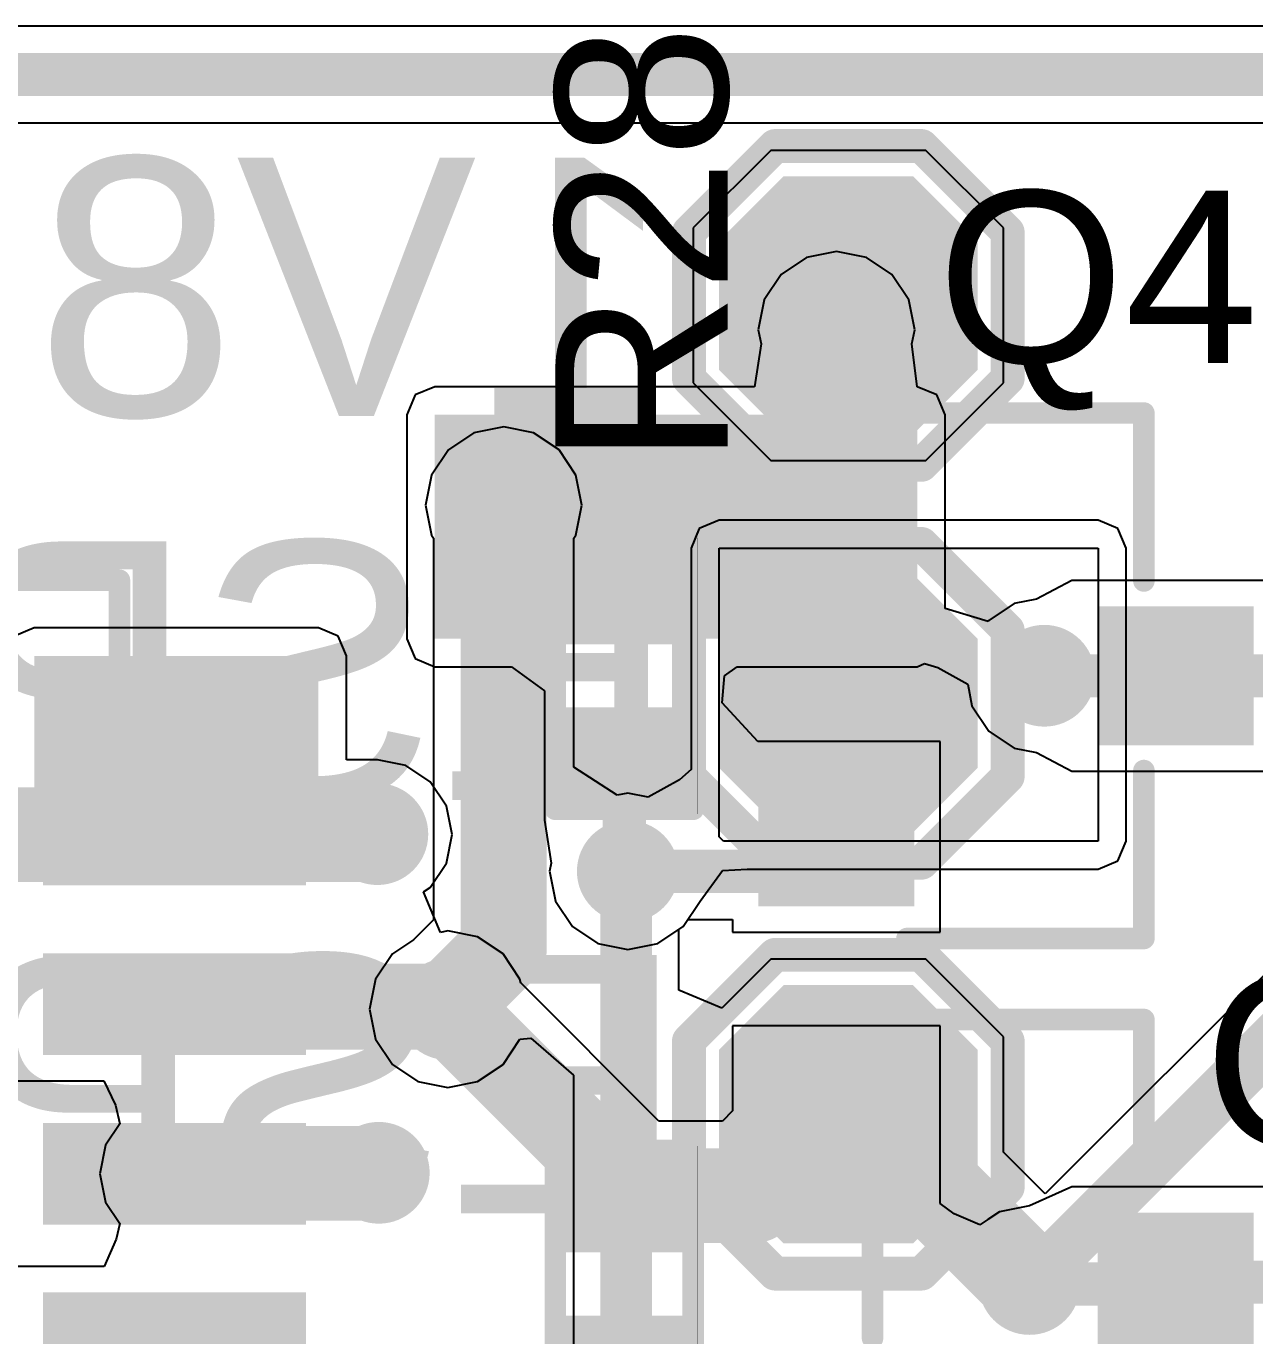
# Model space of a CAD drawing. Header units: millimetres. Extents: x -0.52 to 3.79, y -0.54 to 3.26.
# Drawn here: x 0.0821 to 0.3674, y 2.4982 to 2.8022 of the extents above; entities that cross this region are included whole.
import ezdxf

# ---------------------------------------------------------------- set-up
doc = ezdxf.new("R2010")
doc.units = ezdxf.units.MM
doc.header["$MEASUREMENT"] = 0
for name, color, linetype in [('BottomLayer', 5, 'Continuous'), ('BottomOverlay', 54, 'Continuous'), ('BottomPaste', 16, 'Continuous'), ('BottomSolder', 6, 'Continuous'), ('TopLayer', 1, 'Continuous'), ('TopOverlay', 2, 'Continuous'), ('TopPaste', 8, 'Continuous'), ('TopSolder', 216, 'Continuous'), ('ViaHoleLayer', 16, 'Continuous')]:
    doc.layers.add(name, color=color, linetype=linetype)
doc.styles.add('Arial', font='', dxfattribs={"height": 0.2})
doc.styles.get('Arial').set_extended_font_data('Arial')

# ---------------------------------------------------------------- blocks, each defined once
blk = doc.blocks.new('R___0402_80')
at = {"layer": 'TopLayer'}
for points in [[(-0.0275, -0.0125), (-0.0275, 0.0125), (-0.009499999999999998, 0.0125), (-0.009500000000000001, -0.0125)], [(0.009499999999999998, -0.0125), (0.009500000000000001, 0.0125), (0.0275, 0.0125), (0.0275, -0.0125)]]:
    blk.add_hatch(color=1, dxfattribs=at).paths.add_polyline_path(points)
at = {"layer": 'TopPaste'}
for points in [[(-0.0275, -0.0125), (-0.0275, 0.0125), (-0.009499999999999998, 0.0125), (-0.009500000000000001, -0.0125)], [(0.009499999999999998, -0.0125), (0.009500000000000001, 0.0125), (0.0275, 0.0125), (0.0275, -0.0125)]]:
    blk.add_hatch(color=8, dxfattribs=at).paths.add_polyline_path(points)
at = {"layer": 'TopSolder'}
for points in [[(-0.0296654, -0.0146654), (-0.0296654, 0.0146654), (-0.007334599999999998, 0.0146654), (-0.007334600000000002, -0.0146654)], [(0.007334599999999998, -0.0146654), (0.007334600000000002, 0.0146654), (0.0296654, 0.0146654), (0.0296654, -0.0146654)]]:
    blk.add_hatch(color=216, dxfattribs=at).paths.add_polyline_path(points)
at = {"layer": 'TopOverlay'}
for points, const_width in [([(-0.031, 0.016), (-0.031, -0.016)], 0.005), ([(-0.031, 0.016), (0.031, 0.016)], 0.005), ([(0.031, 0.016), (0.031, -0.016)], 0.005), ([(-0.031, -0.016), (0.031, -0.016)], 0.005), ([(-0.032, -0.017), (0.032, -0.017)], 0.000127)]:
    blk.add_lwpolyline(points, dxfattribs=dict(at, const_width=const_width))
for points, const_width in [([(-0.03225, 0.016, 1), (-0.02975, 0.016, 1)], 0.0025), ([(-0.03225, 0.016, 1), (-0.02975, 0.016, 1)], 0.0025), ([(0.02975, 0.016, 1), (0.03225, 0.016, 1)], 0.0025), ([(0.02975, 0.016, 1), (0.03225, 0.016, 1)], 0.0025), ([(-0.03225, -0.016, 1), (-0.02975, -0.016, 1)], 0.0025), ([(-0.03225, -0.016, 1), (-0.02975, -0.016, 1)], 0.0025), ([(0.02975, -0.016, 1), (0.03225, -0.016, 1)], 0.0025), ([(0.02975, -0.016, 1), (0.03225, -0.016, 1)], 0.0025), ([(-0.0320317, -0.017, 1), (-0.0319683, -0.017, 1)], 6.35e-05), ([(0.0319683, -0.017, 1), (0.0320317, -0.017, 1)], 6.35e-05)]:
    blk.add_lwpolyline(points, format="xyb", close=True, dxfattribs=dict(at, const_width=const_width))
blk = doc.blocks.new('R___0402_82')
at = {"layer": 'TopLayer'}
for points in [[(-0.0275, -0.0125), (-0.0275, 0.0125), (-0.009499999999999998, 0.0125), (-0.009500000000000001, -0.0125)], [(0.009499999999999998, -0.0125), (0.009500000000000001, 0.0125), (0.0275, 0.0125), (0.0275, -0.0125)]]:
    blk.add_hatch(color=1, dxfattribs=at).paths.add_polyline_path(points)
at = {"layer": 'TopPaste'}
for points in [[(-0.0275, -0.0125), (-0.0275, 0.0125), (-0.009499999999999998, 0.0125), (-0.009500000000000001, -0.0125)], [(0.009499999999999998, -0.0125), (0.009500000000000001, 0.0125), (0.0275, 0.0125), (0.0275, -0.0125)]]:
    blk.add_hatch(color=8, dxfattribs=at).paths.add_polyline_path(points)
at = {"layer": 'TopSolder'}
for points in [[(-0.0296654, -0.0146654), (-0.0296654, 0.0146654), (-0.007334599999999998, 0.0146654), (-0.007334600000000002, -0.0146654)], [(0.007334599999999998, -0.0146654), (0.007334600000000002, 0.0146654), (0.0296654, 0.0146654), (0.0296654, -0.0146654)]]:
    blk.add_hatch(color=216, dxfattribs=at).paths.add_polyline_path(points)
at = {"layer": 'TopOverlay'}
for points, const_width in [([(-0.031, 0.016), (-0.031, -0.016)], 0.005), ([(-0.031, 0.016), (0.031, 0.016)], 0.005), ([(0.031, 0.016), (0.031, -0.016)], 0.005), ([(-0.031, -0.016), (0.031, -0.016)], 0.005), ([(-0.032, -0.017), (0.032, -0.017)], 0.000127)]:
    blk.add_lwpolyline(points, dxfattribs=dict(at, const_width=const_width))
for points, const_width in [([(-0.03225, 0.016, 1), (-0.02975, 0.016, 1)], 0.0025), ([(-0.03225, 0.016, 1), (-0.02975, 0.016, 1)], 0.0025), ([(0.02975, 0.016, 1), (0.03225, 0.016, 1)], 0.0025), ([(0.02975, 0.016, 1), (0.03225, 0.016, 1)], 0.0025), ([(-0.03225, -0.016, 1), (-0.02975, -0.016, 1)], 0.0025), ([(-0.03225, -0.016, 1), (-0.02975, -0.016, 1)], 0.0025), ([(0.02975, -0.016, 1), (0.03225, -0.016, 1)], 0.0025), ([(0.02975, -0.016, 1), (0.03225, -0.016, 1)], 0.0025), ([(-0.0320317, -0.017, 1), (-0.0319683, -0.017, 1)], 6.35e-05), ([(0.0319683, -0.017, 1), (0.0320317, -0.017, 1)], 6.35e-05)]:
    blk.add_lwpolyline(points, format="xyb", close=True, dxfattribs=dict(at, const_width=const_width))
blk = doc.blocks.new('S___23_111')
at = {"layer": 'TopLayer'}
for points in [[(-0.01614175, 0.05748035), (0.01614175, 0.05748035), (0.01614175, 0.02125985), (-0.01614175, 0.02125985)], [(-0.05354335, -0.02125985), (-0.02125985, -0.02125985), (-0.02125985, -0.05748035), (-0.05354335, -0.05748035)], [(0.02125985, -0.02125985), (0.05354335, -0.02125985), (0.05354335, -0.05748035), (0.02125985, -0.05748035)]]:
    blk.add_hatch(color=1, dxfattribs=at).paths.add_polyline_path(points)
at = {"layer": 'TopPaste'}
for points in [[(-0.01614175, 0.05748035), (0.01614175, 0.05748035), (0.01614175, 0.02125985), (-0.01614175, 0.02125985)], [(-0.05354335, -0.02125985), (-0.02125985, -0.02125985), (-0.02125985, -0.05748035), (-0.05354335, -0.05748035)], [(0.02125985, -0.02125985), (0.05354335, -0.02125985), (0.05354335, -0.05748035), (0.02125985, -0.05748035)]]:
    blk.add_hatch(color=8, dxfattribs=at).paths.add_polyline_path(points)
at = {"layer": 'TopSolder'}
for points in [[(-0.01614175, 0.05748035), (0.01614175, 0.05748035), (0.01614175, 0.02125985), (-0.01614175, 0.02125985)], [(-0.05354335, -0.02125985), (-0.02125985, -0.02125985), (-0.02125985, -0.05748035), (-0.05354335, -0.05748035)], [(0.02125985, -0.02125985), (0.05354335, -0.02125985), (0.05354335, -0.05748035), (0.02125985, -0.05748035)]]:
    blk.add_hatch(color=216, dxfattribs=at).paths.add_polyline_path(points)
at = {"layer": 'TopOverlay', "const_width": 0.005}
for points in [[(-0.061, -0.023), (-0.061, 0.032)], [(-0.022, 0.032), (-0.061, 0.032)], [(0.061, 0.032), (0.022, 0.032)], [(0.061, -0.023), (0.061, 0.032)], [(0.013, -0.031), (-0.013, -0.031)], [(-0.061, -0.046), (-0.066, -0.041)], [(-0.066, -0.051), (-0.066, -0.041)], [(-0.066, -0.051), (-0.061, -0.046)]]:
    blk.add_lwpolyline(points, dxfattribs=at)
at = {"layer": 'TopOverlay', "const_width": 0.0025}
for points in [[(-0.06225, 0.032, 1), (-0.05975, 0.032, 1)], [(-0.06225, 0.032, 1), (-0.05975, 0.032, 1)], [(-0.02325, 0.032, 1), (-0.02075, 0.032, 1)], [(0.02075, 0.032, 1), (0.02325, 0.032, 1)], [(0.05975, 0.032, 1), (0.06225, 0.032, 1)], [(0.05975, 0.032, 1), (0.06225, 0.032, 1)], [(-0.06225, -0.023, 1), (-0.05975, -0.023, 1)], [(0.05975, -0.023, 1), (0.06225, -0.023, 1)], [(-0.01425, -0.031, 1), (-0.01175, -0.031, 1)], [(0.01175, -0.031, 1), (0.01425, -0.031, 1)], [(-0.06725, -0.041, 1), (-0.06475, -0.041, 1)], [(-0.06725, -0.041, 1), (-0.06475, -0.041, 1)], [(-0.06225, -0.046, 1), (-0.05975, -0.046, 1)], [(-0.06225, -0.046, 1), (-0.05975, -0.046, 1)], [(-0.06725, -0.051, 1), (-0.06475, -0.051, 1)], [(-0.06725, -0.051, 1), (-0.06475, -0.051, 1)]]:
    blk.add_lwpolyline(points, format="xyb", close=True, dxfattribs=at)
blk = doc.blocks.new('S___23_112')
at = {"layer": 'TopLayer'}
for points in [[(-0.01614175, 0.05748035), (0.01614175, 0.05748035), (0.01614175, 0.02125985), (-0.01614175, 0.02125985)], [(-0.05354335, -0.02125985), (-0.02125985, -0.02125985), (-0.02125985, -0.05748035), (-0.05354335, -0.05748035)], [(0.02125985, -0.02125985), (0.05354335, -0.02125985), (0.05354335, -0.05748035), (0.02125985, -0.05748035)]]:
    blk.add_hatch(color=1, dxfattribs=at).paths.add_polyline_path(points)
at = {"layer": 'TopPaste'}
for points in [[(-0.01614175, 0.05748035), (0.01614175, 0.05748035), (0.01614175, 0.02125985), (-0.01614175, 0.02125985)], [(-0.05354335, -0.02125985), (-0.02125985, -0.02125985), (-0.02125985, -0.05748035), (-0.05354335, -0.05748035)], [(0.02125985, -0.02125985), (0.05354335, -0.02125985), (0.05354335, -0.05748035), (0.02125985, -0.05748035)]]:
    blk.add_hatch(color=8, dxfattribs=at).paths.add_polyline_path(points)
at = {"layer": 'TopSolder'}
for points in [[(-0.01614175, 0.05748035), (0.01614175, 0.05748035), (0.01614175, 0.02125985), (-0.01614175, 0.02125985)], [(-0.05354335, -0.02125985), (-0.02125985, -0.02125985), (-0.02125985, -0.05748035), (-0.05354335, -0.05748035)], [(0.02125985, -0.02125985), (0.05354335, -0.02125985), (0.05354335, -0.05748035), (0.02125985, -0.05748035)]]:
    blk.add_hatch(color=216, dxfattribs=at).paths.add_polyline_path(points)
at = {"layer": 'TopOverlay', "const_width": 0.005}
for points in [[(-0.022, 0.032), (-0.061, 0.032)], [(-0.061, -0.023), (-0.061, 0.032)], [(0.061, 0.032), (0.022, 0.032)], [(0.061, -0.023), (0.061, 0.032)], [(0.013, -0.031), (-0.013, -0.031)], [(-0.066, -0.051), (-0.066, -0.041)], [(-0.061, -0.046), (-0.066, -0.041)], [(-0.066, -0.051), (-0.061, -0.046)]]:
    blk.add_lwpolyline(points, dxfattribs=at)
at = {"layer": 'TopOverlay', "const_width": 0.0025}
for points in [[(-0.06225, 0.032, 1), (-0.05975, 0.032, 1)], [(-0.06225, 0.032, 1), (-0.05975, 0.032, 1)], [(-0.02325, 0.032, 1), (-0.02075, 0.032, 1)], [(0.02075, 0.032, 1), (0.02325, 0.032, 1)], [(0.05975, 0.032, 1), (0.06225, 0.032, 1)], [(0.05975, 0.032, 1), (0.06225, 0.032, 1)], [(-0.06225, -0.023, 1), (-0.05975, -0.023, 1)], [(0.05975, -0.023, 1), (0.06225, -0.023, 1)], [(-0.01425, -0.031, 1), (-0.01175, -0.031, 1)], [(0.01175, -0.031, 1), (0.01425, -0.031, 1)], [(-0.06725, -0.041, 1), (-0.06475, -0.041, 1)], [(-0.06725, -0.041, 1), (-0.06475, -0.041, 1)], [(-0.06225, -0.046, 1), (-0.05975, -0.046, 1)], [(-0.06225, -0.046, 1), (-0.05975, -0.046, 1)], [(-0.06725, -0.051, 1), (-0.06475, -0.051, 1)], [(-0.06725, -0.051, 1), (-0.06475, -0.051, 1)]]:
    blk.add_lwpolyline(points, format="xyb", close=True, dxfattribs=at)
blk = doc.blocks.new('T__________B_116')
at = {"layer": 'BottomLayer'}
blk.add_hatch(color=5, dxfattribs=at).paths.add_polyline_path([(0.015, 0.03), (-0.015, 0.03), (-0.03, 0.015), (-0.03, -0.015), (-0.015, -0.03), (0.015, -0.03), (0.03, -0.015), (0.03, 0.015)])
at = {"layer": 'BottomPaste'}
blk.add_hatch(color=16, dxfattribs=at).paths.add_polyline_path([(0.015, 0.03), (-0.015, 0.03), (-0.03, 0.015), (-0.03, -0.015), (-0.015, -0.03), (0.015, -0.03), (0.03, -0.015), (0.03, 0.015)])
at = {"layer": 'BottomSolder'}
blk.add_hatch(color=6, dxfattribs=at).paths.add_polyline_path([(0.015, 0.03), (-0.015, 0.03), (-0.03, 0.015), (-0.03, -0.015), (-0.015, -0.03), (0.015, -0.03), (0.03, -0.015), (0.03, 0.015)])
at = {"layer": 'BottomOverlay', "const_width": 0.007874}
for points in [[(-0.017, 0.037), (-0.037, 0.017)], [(0.017, 0.037), (-0.017, 0.037)], [(0.017, 0.037), (-0.017, 0.037)], [(0.037, 0.017), (0.017, 0.037)], [(-0.037, 0.017), (-0.037, -0.017)], [(0.037, 0.017), (0.037, -0.017)], [(-0.017, -0.037), (-0.037, -0.017)], [(0.037, -0.017), (0.017, -0.037)], [(0.017, -0.037), (-0.017, -0.037)], [(0.017, -0.037), (-0.017, -0.037)]]:
    blk.add_lwpolyline(points, dxfattribs=at)
at = {"layer": 'BottomOverlay', "const_width": 0.003937}
for points in [[(-0.0189685, 0.037, 1), (-0.0150315, 0.037, 1)], [(-0.0189685, 0.037, 1), (-0.0150315, 0.037, 1)], [(-0.0189685, 0.037, 1), (-0.0150315, 0.037, 1)], [(0.0150315, 0.037, 1), (0.0189685, 0.037, 1)], [(0.0150315, 0.037, 1), (0.0189685, 0.037, 1)], [(0.0150315, 0.037, 1), (0.0189685, 0.037, 1)], [(-0.0389685, 0.017, 1), (-0.0350315, 0.017, 1)], [(-0.0389685, 0.017, 1), (-0.0350315, 0.017, 1)], [(0.0350315, 0.017, 1), (0.0389685, 0.017, 1)], [(0.0350315, 0.017, 1), (0.0389685, 0.017, 1)], [(-0.0389685, -0.017, 1), (-0.0350315, -0.017, 1)], [(-0.0389685, -0.017, 1), (-0.0350315, -0.017, 1)], [(0.0350315, -0.017, 1), (0.0389685, -0.017, 1)], [(0.0350315, -0.017, 1), (0.0389685, -0.017, 1)], [(-0.0189685, -0.037, 1), (-0.0150315, -0.037, 1)], [(-0.0189685, -0.037, 1), (-0.0150315, -0.037, 1)], [(-0.0189685, -0.037, 1), (-0.0150315, -0.037, 1)], [(0.0150315, -0.037, 1), (0.0189685, -0.037, 1)], [(0.0150315, -0.037, 1), (0.0189685, -0.037, 1)], [(0.0150315, -0.037, 1), (0.0189685, -0.037, 1)]]:
    blk.add_lwpolyline(points, format="xyb", close=True, dxfattribs=at)
blk = doc.blocks.new('T__________B_118')
at = {"layer": 'BottomLayer'}
blk.add_hatch(color=5, dxfattribs=at).paths.add_polyline_path([(0.015, 0.03), (-0.015, 0.03), (-0.03, 0.015), (-0.03, -0.015), (-0.015, -0.03), (0.015, -0.03), (0.03, -0.015), (0.03, 0.015)])
at = {"layer": 'BottomPaste'}
blk.add_hatch(color=16, dxfattribs=at).paths.add_polyline_path([(0.015, 0.03), (-0.015, 0.03), (-0.03, 0.015), (-0.03, -0.015), (-0.015, -0.03), (0.015, -0.03), (0.03, -0.015), (0.03, 0.015)])
at = {"layer": 'BottomSolder'}
blk.add_hatch(color=6, dxfattribs=at).paths.add_polyline_path([(0.015, 0.03), (-0.015, 0.03), (-0.03, 0.015), (-0.03, -0.015), (-0.015, -0.03), (0.015, -0.03), (0.03, -0.015), (0.03, 0.015)])
at = {"layer": 'BottomOverlay', "const_width": 0.007874}
for points in [[(-0.017, 0.037), (-0.037, 0.017)], [(0.017, 0.037), (-0.017, 0.037)], [(0.017, 0.037), (-0.017, 0.037)], [(0.037, 0.017), (0.017, 0.037)], [(-0.037, 0.017), (-0.037, -0.017)], [(0.037, 0.017), (0.037, -0.017)], [(-0.017, -0.037), (-0.037, -0.017)], [(0.037, -0.017), (0.017, -0.037)], [(0.017, -0.037), (-0.017, -0.037)], [(0.017, -0.037), (-0.017, -0.037)]]:
    blk.add_lwpolyline(points, dxfattribs=at)
at = {"layer": 'BottomOverlay', "const_width": 0.003937}
for points in [[(-0.0189685, 0.037, 1), (-0.0150315, 0.037, 1)], [(-0.0189685, 0.037, 1), (-0.0150315, 0.037, 1)], [(-0.0189685, 0.037, 1), (-0.0150315, 0.037, 1)], [(0.0150315, 0.037, 1), (0.0189685, 0.037, 1)], [(0.0150315, 0.037, 1), (0.0189685, 0.037, 1)], [(0.0150315, 0.037, 1), (0.0189685, 0.037, 1)], [(-0.0389685, 0.017, 1), (-0.0350315, 0.017, 1)], [(-0.0389685, 0.017, 1), (-0.0350315, 0.017, 1)], [(0.0350315, 0.017, 1), (0.0389685, 0.017, 1)], [(0.0350315, 0.017, 1), (0.0389685, 0.017, 1)], [(-0.0389685, -0.017, 1), (-0.0350315, -0.017, 1)], [(-0.0389685, -0.017, 1), (-0.0350315, -0.017, 1)], [(0.0350315, -0.017, 1), (0.0389685, -0.017, 1)], [(0.0350315, -0.017, 1), (0.0389685, -0.017, 1)], [(-0.0189685, -0.037, 1), (-0.0150315, -0.037, 1)], [(-0.0189685, -0.037, 1), (-0.0150315, -0.037, 1)], [(-0.0189685, -0.037, 1), (-0.0150315, -0.037, 1)], [(0.0150315, -0.037, 1), (0.0189685, -0.037, 1)], [(0.0150315, -0.037, 1), (0.0189685, -0.037, 1)], [(0.0150315, -0.037, 1), (0.0189685, -0.037, 1)]]:
    blk.add_lwpolyline(points, format="xyb", close=True, dxfattribs=at)
blk = doc.blocks.new('T__________B_122')
at = {"layer": 'BottomLayer'}
blk.add_hatch(color=5, dxfattribs=at).paths.add_polyline_path([(0.015, 0.03), (-0.015, 0.03), (-0.03, 0.015), (-0.03, -0.015), (-0.015, -0.03), (0.015, -0.03), (0.03, -0.015), (0.03, 0.015)])
at = {"layer": 'BottomPaste'}
blk.add_hatch(color=16, dxfattribs=at).paths.add_polyline_path([(0.015, 0.03), (-0.015, 0.03), (-0.03, 0.015), (-0.03, -0.015), (-0.015, -0.03), (0.015, -0.03), (0.03, -0.015), (0.03, 0.015)])
at = {"layer": 'BottomSolder'}
blk.add_hatch(color=6, dxfattribs=at).paths.add_polyline_path([(0.015, 0.03), (-0.015, 0.03), (-0.03, 0.015), (-0.03, -0.015), (-0.015, -0.03), (0.015, -0.03), (0.03, -0.015), (0.03, 0.015)])
at = {"layer": 'BottomOverlay', "const_width": 0.007874}
for points in [[(-0.017, 0.037), (-0.037, 0.017)], [(0.017, 0.037), (-0.017, 0.037)], [(0.017, 0.037), (-0.017, 0.037)], [(0.037, 0.017), (0.017, 0.037)], [(-0.037, 0.017), (-0.037, -0.017)], [(0.037, 0.017), (0.037, -0.017)], [(-0.017, -0.037), (-0.037, -0.017)], [(0.037, -0.017), (0.017, -0.037)], [(0.017, -0.037), (-0.017, -0.037)], [(0.017, -0.037), (-0.017, -0.037)]]:
    blk.add_lwpolyline(points, dxfattribs=at)
at = {"layer": 'BottomOverlay', "const_width": 0.003937}
for points in [[(-0.0189685, 0.037, 1), (-0.0150315, 0.037, 1)], [(-0.0189685, 0.037, 1), (-0.0150315, 0.037, 1)], [(-0.0189685, 0.037, 1), (-0.0150315, 0.037, 1)], [(0.0150315, 0.037, 1), (0.0189685, 0.037, 1)], [(0.0150315, 0.037, 1), (0.0189685, 0.037, 1)], [(0.0150315, 0.037, 1), (0.0189685, 0.037, 1)], [(-0.0389685, 0.017, 1), (-0.0350315, 0.017, 1)], [(-0.0389685, 0.017, 1), (-0.0350315, 0.017, 1)], [(0.0350315, 0.017, 1), (0.0389685, 0.017, 1)], [(0.0350315, 0.017, 1), (0.0389685, 0.017, 1)], [(-0.0389685, -0.017, 1), (-0.0350315, -0.017, 1)], [(-0.0389685, -0.017, 1), (-0.0350315, -0.017, 1)], [(0.0350315, -0.017, 1), (0.0389685, -0.017, 1)], [(0.0350315, -0.017, 1), (0.0389685, -0.017, 1)], [(-0.0189685, -0.037, 1), (-0.0150315, -0.037, 1)], [(-0.0189685, -0.037, 1), (-0.0150315, -0.037, 1)], [(-0.0189685, -0.037, 1), (-0.0150315, -0.037, 1)], [(0.0150315, -0.037, 1), (0.0189685, -0.037, 1)], [(0.0150315, -0.037, 1), (0.0189685, -0.037, 1)], [(0.0150315, -0.037, 1), (0.0189685, -0.037, 1)]]:
    blk.add_lwpolyline(points, format="xyb", close=True, dxfattribs=at)
blk = doc.blocks.new('SM10B_SRSS_TB_LF__SN__145')
at = {"layer": 'TopLayer'}
for points in [[(-0.1889763, 0.1067914), (-0.1653543, 0.1067914), (-0.1653543, 0.0457678), (-0.1889763, 0.0457678)], [(-0.1496062, 0.1067914), (-0.1259842, 0.1067914), (-0.1259842, 0.0457678), (-0.1496062, 0.0457678)], [(-0.1102361, 0.1067914), (-0.0866141, 0.1067914), (-0.0866141, 0.0457678), (-0.1102361, 0.0457678)], [(-0.070866, 0.1067914), (-0.047244, 0.1067914), (-0.047244, 0.0457678), (-0.070866, 0.0457678)]]:
    blk.add_hatch(color=1, dxfattribs=at).paths.add_polyline_path(points)
at = {"layer": 'TopPaste'}
for points in [[(-0.1889763, 0.1067914), (-0.1653543, 0.1067914), (-0.1653543, 0.0457678), (-0.1889763, 0.0457678)], [(-0.1496062, 0.1067914), (-0.1259842, 0.1067914), (-0.1259842, 0.0457678), (-0.1496062, 0.0457678)], [(-0.1102361, 0.1067914), (-0.0866141, 0.1067914), (-0.0866141, 0.0457678), (-0.1102361, 0.0457678)], [(-0.070866, 0.1067914), (-0.047244, 0.1067914), (-0.047244, 0.0457678), (-0.070866, 0.0457678)]]:
    blk.add_hatch(color=8, dxfattribs=at).paths.add_polyline_path(points)
at = {"layer": 'TopSolder'}
for points in [[(-0.1889763, 0.1067914), (-0.1653543, 0.1067914), (-0.1653543, 0.0457678), (-0.1889763, 0.0457678)], [(-0.1496062, 0.1067914), (-0.1259842, 0.1067914), (-0.1259842, 0.0457678), (-0.1496062, 0.0457678)], [(-0.1102361, 0.1067914), (-0.0866141, 0.1067914), (-0.0866141, 0.0457678), (-0.1102361, 0.0457678)], [(-0.070866, 0.1067914), (-0.047244, 0.1067914), (-0.047244, 0.0457678), (-0.070866, 0.0457678)]]:
    blk.add_hatch(color=216, dxfattribs=at).paths.add_polyline_path(points)
at = {"layer": 'TopOverlay', "const_width": 0.005}
for points in [[(-0.202, 0.074), (-0.202, 0.084)], [(-0.197, 0.079), (-0.202, 0.084)], [(-0.202, 0.074), (-0.197, 0.079)], [(-0.2047243, 0.0634843), (-0.2362204, 0.0634843)], [(-0.2362204, -0.0201771), (-0.2362204, 0.0634843)]]:
    blk.add_lwpolyline(points, dxfattribs=at)
at = {"layer": 'TopOverlay', "const_width": 0.0025}
for points in [[(-0.20325, 0.084, 1), (-0.20075, 0.084, 1)], [(-0.20325, 0.084, 1), (-0.20075, 0.084, 1)], [(-0.19825, 0.079, 1), (-0.19575, 0.079, 1)], [(-0.19825, 0.079, 1), (-0.19575, 0.079, 1)], [(-0.20325, 0.074, 1), (-0.20075, 0.074, 1)], [(-0.20325, 0.074, 1), (-0.20075, 0.074, 1)], [(-0.2374704, 0.0634843, 1), (-0.2349704, 0.0634843, 1)], [(-0.2374704, 0.0634843, 1), (-0.2349704, 0.0634843, 1)], [(-0.2059743, 0.0634843, 1), (-0.2034743, 0.0634843, 1)]]:
    blk.add_lwpolyline(points, format="xyb", close=True, dxfattribs=at)

msp = doc.modelspace()

# ---------------------------------------------------------------- hatches: boundary and pattern name
at = {"layer": 'BottomLayer'}
h = msp.add_hatch(color=5, dxfattribs=at)
edge = h.paths.add_edge_path()
edge.add_arc((0.2702598, 2.7317402), 0.011811, 0, 360)
h = msp.add_hatch(color=5, dxfattribs=at)
edge = h.paths.add_edge_path()
edge.add_arc((0.193, 2.691), 0.011811, 0, 360)
h = msp.add_hatch(color=5, dxfattribs=at)
edge = h.paths.add_edge_path()
edge.add_arc((0.318499, 2.6514015), 0.011811, 0, 360)
h = msp.add_hatch(color=5, dxfattribs=at)
edge = h.paths.add_edge_path()
edge.add_arc((0.1010591, 2.6401103), 0.011811, 0, 360)
h = msp.add_hatch(color=5, dxfattribs=at)
edge = h.paths.add_edge_path()
edge.add_arc((0.1321103, 2.6401103), 0.011811, 0, 360)
h = msp.add_hatch(color=5, dxfattribs=at)
edge = h.paths.add_edge_path()
edge.add_arc((0.1636692, 2.61463), 0.011811, 0, 360)
h = msp.add_hatch(color=5, dxfattribs=at)
edge = h.paths.add_edge_path()
edge.add_arc((0.221811, 2.606), 0.011811, 0, 360)
h = msp.add_hatch(color=5, dxfattribs=at)
edge = h.paths.add_edge_path()
edge.add_arc((0.18, 2.574), 0.011811, 0, 360)
h = msp.add_hatch(color=5, dxfattribs=at)
edge = h.paths.add_edge_path()
edge.add_arc((0.164, 2.536), 0.011811, 0, 360)
h = msp.add_hatch(color=5, dxfattribs=at)
edge = h.paths.add_edge_path()
edge.add_arc((0.3150817, 2.5101889), 0.011811, 0, 360)
at = {"layer": 'BottomSolder'}
h = msp.add_hatch(color=6, dxfattribs=at)
edge = h.paths.add_edge_path()
edge.add_arc((0.2702598, 2.7317402), 0.0059055, 0, 360)
h = msp.add_hatch(color=6, dxfattribs=at)
edge = h.paths.add_edge_path()
edge.add_arc((0.193, 2.691), 0.0059055, 0, 360)
h = msp.add_hatch(color=6, dxfattribs=at)
edge = h.paths.add_edge_path()
edge.add_arc((0.318499, 2.6514015), 0.0059055, 0, 360)
h = msp.add_hatch(color=6, dxfattribs=at)
edge = h.paths.add_edge_path()
edge.add_arc((0.1010591, 2.6401103), 0.0059055, 0, 360)
h = msp.add_hatch(color=6, dxfattribs=at)
edge = h.paths.add_edge_path()
edge.add_arc((0.1321103, 2.6401103), 0.0059055, 0, 360)
h = msp.add_hatch(color=6, dxfattribs=at)
edge = h.paths.add_edge_path()
edge.add_arc((0.1636692, 2.61463), 0.0059055, 0, 360)
h = msp.add_hatch(color=6, dxfattribs=at)
edge = h.paths.add_edge_path()
edge.add_arc((0.221811, 2.606), 0.0059055, 0, 360)
h = msp.add_hatch(color=6, dxfattribs=at)
edge = h.paths.add_edge_path()
edge.add_arc((0.18, 2.574), 0.0059055, 0, 360)
h = msp.add_hatch(color=6, dxfattribs=at)
edge = h.paths.add_edge_path()
edge.add_arc((0.164, 2.536), 0.0059055, 0, 360)
h = msp.add_hatch(color=6, dxfattribs=at)
edge = h.paths.add_edge_path()
edge.add_arc((0.3150817, 2.5101889), 0.0059055, 0, 360)
at = {"layer": 'TopLayer'}
h = msp.add_hatch(color=1, dxfattribs=at)
edge = h.paths.add_edge_path()
edge.add_arc((0.2702598, 2.7317402), 0.011811, 0, 360)
for points in [[(0.177, 2.66), (0.289, 2.66), (0.289, 2.712), (0.177, 2.712)], [(0.084, 2.611), (0.15, 2.611), (0.15, 2.656), (0.084, 2.656)]]:
    msp.add_hatch(color=1, dxfattribs=at).paths.add_polyline_path(points)
h = msp.add_hatch(color=1, dxfattribs=at)
edge = h.paths.add_edge_path()
edge.add_arc((0.193, 2.691), 0.011811, 0, 360)
h = msp.add_hatch(color=1, dxfattribs=at)
edge = h.paths.add_edge_path()
edge.add_arc((0.318499, 2.6514015), 0.011811, 0, 360)
h = msp.add_hatch(color=1, dxfattribs=at)
edge = h.paths.add_edge_path()
edge.add_arc((0.1010591, 2.6401103), 0.011811, 0, 360)
h = msp.add_hatch(color=1, dxfattribs=at)
edge = h.paths.add_edge_path()
edge.add_arc((0.1321103, 2.6401103), 0.011811, 0, 360)
h = msp.add_hatch(color=1, dxfattribs=at)
edge = h.paths.add_edge_path()
edge.add_arc((0.1636692, 2.61463), 0.011811, 0, 360)
h = msp.add_hatch(color=1, dxfattribs=at)
edge = h.paths.add_edge_path()
edge.add_arc((0.221811, 2.606), 0.011811, 0, 360)
h = msp.add_hatch(color=1, dxfattribs=at)
edge = h.paths.add_edge_path()
edge.add_arc((0.18, 2.574), 0.011811, 0, 360)
h = msp.add_hatch(color=1, dxfattribs=at)
edge = h.paths.add_edge_path()
edge.add_arc((0.164, 2.536), 0.011811, 0, 360)
h = msp.add_hatch(color=1, dxfattribs=at)
edge = h.paths.add_edge_path()
edge.add_arc((0.3150817, 2.5101889), 0.011811, 0, 360)
at = {"layer": 'TopSolder'}
h = msp.add_hatch(color=216, dxfattribs=at)
edge = h.paths.add_edge_path()
edge.add_arc((0.2702598, 2.7317402), 0.0059055, 0, 360)
h = msp.add_hatch(color=216, dxfattribs=at)
edge = h.paths.add_edge_path()
edge.add_arc((0.193, 2.691), 0.0059055, 0, 360)
h = msp.add_hatch(color=216, dxfattribs=at)
edge = h.paths.add_edge_path()
edge.add_arc((0.318499, 2.6514015), 0.0059055, 0, 360)
h = msp.add_hatch(color=216, dxfattribs=at)
edge = h.paths.add_edge_path()
edge.add_arc((0.1010591, 2.6401103), 0.0059055, 0, 360)
h = msp.add_hatch(color=216, dxfattribs=at)
edge = h.paths.add_edge_path()
edge.add_arc((0.1321103, 2.6401103), 0.0059055, 0, 360)
h = msp.add_hatch(color=216, dxfattribs=at)
edge = h.paths.add_edge_path()
edge.add_arc((0.1636692, 2.61463), 0.0059055, 0, 360)
h = msp.add_hatch(color=216, dxfattribs=at)
edge = h.paths.add_edge_path()
edge.add_arc((0.221811, 2.606), 0.0059055, 0, 360)
h = msp.add_hatch(color=216, dxfattribs=at)
edge = h.paths.add_edge_path()
edge.add_arc((0.18, 2.574), 0.0059055, 0, 360)
h = msp.add_hatch(color=216, dxfattribs=at)
edge = h.paths.add_edge_path()
edge.add_arc((0.164, 2.536), 0.0059055, 0, 360)
h = msp.add_hatch(color=216, dxfattribs=at)
edge = h.paths.add_edge_path()
edge.add_arc((0.3150817, 2.5101889), 0.0059055, 0, 360)
at = {"layer": 'ViaHoleLayer'}
h = msp.add_hatch(color=16, dxfattribs=at)
edge = h.paths.add_edge_path()
edge.add_arc((0.2702598, 2.7317402), 0.0059055, 0, 360)
h = msp.add_hatch(color=16, dxfattribs=at)
edge = h.paths.add_edge_path()
edge.add_arc((0.193, 2.691), 0.0059055, 0, 360)
h = msp.add_hatch(color=16, dxfattribs=at)
edge = h.paths.add_edge_path()
edge.add_arc((0.318499, 2.6514015), 0.0059055, 0, 360)
h = msp.add_hatch(color=16, dxfattribs=at)
edge = h.paths.add_edge_path()
edge.add_arc((0.1010591, 2.6401103), 0.0059055, 0, 360)
h = msp.add_hatch(color=16, dxfattribs=at)
edge = h.paths.add_edge_path()
edge.add_arc((0.1321103, 2.6401103), 0.0059055, 0, 360)
h = msp.add_hatch(color=16, dxfattribs=at)
edge = h.paths.add_edge_path()
edge.add_arc((0.1636692, 2.61463), 0.0059055, 0, 360)
h = msp.add_hatch(color=16, dxfattribs=at)
edge = h.paths.add_edge_path()
edge.add_arc((0.221811, 2.606), 0.0059055, 0, 360)
h = msp.add_hatch(color=16, dxfattribs=at)
edge = h.paths.add_edge_path()
edge.add_arc((0.18, 2.574), 0.0059055, 0, 360)
h = msp.add_hatch(color=16, dxfattribs=at)
edge = h.paths.add_edge_path()
edge.add_arc((0.164, 2.536), 0.0059055, 0, 360)
h = msp.add_hatch(color=16, dxfattribs=at)
edge = h.paths.add_edge_path()
edge.add_arc((0.3150817, 2.5101889), 0.0059055, 0, 360)

# ---------------------------------------------------------------- linework, layer by layer
at = {"layer": 'BottomLayer'}
for p, q in [((0.255, 2.7733858), (0.237, 2.7553858)), ((0.291, 2.7733858), (0.255, 2.7733858)), ((0.309, 2.7553858), (0.291, 2.7733858)), ((0.237, 2.7553858), (0.237, 2.7193858)), ((0.309, 2.7193858), (0.309, 2.7553858)), ((0.237, 2.7193858), (0.255, 2.7013858)), ((0.291, 2.7013858), (0.309, 2.7193858)), ((0.1860505, 2.7077776), (0.180159, 2.703841)), ((0.193, 2.7091599), (0.1860505, 2.7077776)), ((0.1999495, 2.7077776), (0.193, 2.7091599)), ((0.205841, 2.703841), (0.1999495, 2.7077776)), ((0.180159, 2.703841), (0.1762224, 2.6979495)), ((0.2097776, 2.6979495), (0.205841, 2.703841)), ((0.255, 2.7013858), (0.291, 2.7013858)), ((0.1762224, 2.6979495), (0.1748401, 2.691)), ((0.2111599, 2.691), (0.2097776, 2.6979495)), ((0.1748401, 2.691), (0.1762224, 2.6840505)), ((0.2097776, 2.6840505), (0.2111599, 2.691)), ((0.2384078, 2.6855922), (0.2365056, 2.681)), ((0.243, 2.6874944), (0.2384078, 2.6855922)), ((0.331, 2.6874944), (0.243, 2.6874944)), ((0.3355922, 2.6855922), (0.331, 2.6874944)), ((0.3374944, 2.681), (0.3355922, 2.6855922)), ((0.1762224, 2.6840505), (0.1766865, 2.6833559)), ((0.1766865, 2.6833559), (0.1766865, 2.5947374)), ((0.2093135, 2.6833559), (0.2097776, 2.6840505)), ((0.2093135, 2.630182), (0.2093135, 2.6833559)), ((0.2365056, 2.681), (0.2365056, 2.6296294)), ((0.243, 2.681), (0.331, 2.681)), ((0.243, 2.614), (0.243, 2.681)), ((0.331, 2.681), (0.331, 2.613)), ((0.3374944, 2.613), (0.3374944, 2.681)), ((0.2193136, 2.6236631), (0.2093135, 2.630182)), ((0.23378, 2.6272182), (0.2265055, 2.6232261)), ((0.2365056, 2.6296294), (0.23378, 2.6272182)), ((0.221811, 2.6241599), (0.2193136, 2.6236631)), ((0.2265055, 2.6232261), (0.221811, 2.6241599)), ((0.4102412, 2.6226514), (0.3186865, 2.5310967)), ((0.244, 2.613), (0.243, 2.614)), ((0.331, 2.613), (0.244, 2.613)), ((0.3355922, 2.6084078), (0.3374944, 2.613)), ((0.2385886, 2.5990504), (0.2437799, 2.6062022)), ((0.2437799, 2.6062022), (0.2494913, 2.6065056)), ((0.2494913, 2.6065056), (0.331, 2.6065056)), ((0.331, 2.6065056), (0.3355922, 2.6084078)), ((0.234652, 2.593159), (0.2385886, 2.5990504)), ((0.1766865, 2.5947374), (0.1720747, 2.5901256)), ((0.2336406, 2.5924832), (0.234652, 2.593159)), ((0.2336406, 2.5783838), (0.2336406, 2.5924832)), ((0.1720747, 2.5901256), (0.167159, 2.586841)), ((0.167159, 2.586841), (0.1632224, 2.5809495)), ((0.255, 2.585601), (0.2436406, 2.5742416)), ((0.291, 2.585601), (0.255, 2.585601)), ((0.309, 2.567601), (0.291, 2.585601)), ((0.1632224, 2.5809495), (0.1618401, 2.574)), ((0.2436406, 2.5742416), (0.2336406, 2.5783838)), ((0.1618401, 2.574), (0.1632224, 2.5670505)), ((0.1632224, 2.5670505), (0.167159, 2.561159)), ((0.192841, 2.561159), (0.1967776, 2.5670504)), ((0.1967776, 2.5670504), (0.1993058, 2.5672645)), ((0.1993058, 2.5672645), (0.2091704, 2.5587065)), ((0.309, 2.5407832), (0.309, 2.567601)), ((0.167159, 2.561159), (0.1730505, 2.5572224)), ((0.1869495, 2.5572224), (0.192841, 2.561159)), ((0.1730505, 2.5572224), (0.18, 2.5558401)), ((0.18, 2.5558401), (0.1869495, 2.5572224)), ((0.2091704, 2.5587065), (0.2091704, 2.3775168)), ((0.3186865, 2.5310967), (0.309, 2.5407832))]:
    msp.add_line(p, q, dxfattribs=at)
for points, const_width in [([(0.2699495, 2.7320505), (0.2702598, 2.7317402)], 0.022), ([(0.193, 2.5879801), (0.193, 2.691)], 0.02), ([(0.3150817, 2.5101889), (0.4188927, 2.6139999)], 0.012), ([(0.2214055, 2.6055945), (0.221811, 2.606)], 0.012), ([(0.2214055, 2.3644055), (0.2214055, 2.6055945)], 0.012), ([(0.18, 2.5749801), (0.193, 2.5879801)], 0.02), ([(0.18, 2.574), (0.18, 2.5749801)], 0.02), ([(0.2726299, 2.549601), (0.2756696, 2.549601)], 0.022), ([(0.2756696, 2.549601), (0.3147714, 2.5104992)], 0.022)]:
    msp.add_lwpolyline(points, dxfattribs=dict(at, const_width=const_width))
for points, const_width in [([(0.2644495, 2.7320505, 1), (0.2754495, 2.7320505, 1)], 0.011), ([(0.2647598, 2.7317402, 1), (0.2757598, 2.7317402, 1)], 0.011), ([(0.188, 2.691, 1), (0.198, 2.691, 1)], 0.01), ([(0.218811, 2.606, 1), (0.224811, 2.606, 1)], 0.006), ([(0.2184055, 2.6055945, 1), (0.2244055, 2.6055945, 1)], 0.006), ([(0.2184055, 2.6055945, 1), (0.2244055, 2.6055945, 1)], 0.006), ([(0.188, 2.5879801, 1), (0.198, 2.5879801, 1)], 0.01), ([(0.188, 2.5879801, 1), (0.198, 2.5879801, 1)], 0.01), ([(0.175, 2.5749801, 1), (0.185, 2.5749801, 1)], 0.01), ([(0.175, 2.5749801, 1), (0.185, 2.5749801, 1)], 0.01), ([(0.175, 2.574, 1), (0.185, 2.574, 1)], 0.01), ([(0.2671299, 2.549601, 1), (0.2781299, 2.549601, 1)], 0.011), ([(0.2701696, 2.549601, 1), (0.2811696, 2.549601, 1)], 0.011), ([(0.2701696, 2.549601, 1), (0.2811696, 2.549601, 1)], 0.011), ([(0.3092714, 2.5104992, 1), (0.3202714, 2.5104992, 1)], 0.011), ([(0.3120817, 2.5101889, 1), (0.3180817, 2.5101889, 1)], 0.006)]:
    msp.add_lwpolyline(points, format="xyb", close=True, dxfattribs=dict(at, const_width=const_width))
at = {"layer": 'TopLayer'}
for p, q in [((0.5538501, 2.8022155), (-0.0483544, 2.8022155)), ((-0.053, 2.7797845), (0.5753544, 2.7797845)), ((0.2702598, 2.7499001), (0.2633103, 2.7485178)), ((0.2772093, 2.7485178), (0.2702598, 2.7499001)), ((0.2633103, 2.7485178), (0.2574188, 2.7445812)), ((0.2831008, 2.7445812), (0.2772093, 2.7485178)), ((0.2574188, 2.7445812), (0.2534822, 2.7386897)), ((0.2870374, 2.7386897), (0.2831008, 2.7445812)), ((0.2534822, 2.7386897), (0.2520999, 2.7317402)), ((0.2884197, 2.7317402), (0.2870374, 2.7386897)), ((0.2520999, 2.7317402), (0.2527455, 2.7284944)), ((0.2877741, 2.7284944), (0.2884197, 2.7317402)), ((0.2527455, 2.7284944), (0.2512615, 2.7184944)), ((0.2890001, 2.7184944), (0.2877741, 2.7284944)), ((0.177, 2.7184944), (0.1724078, 2.7165922)), ((0.2512615, 2.7184944), (0.177, 2.7184944)), ((0.2935922, 2.7165922), (0.2890001, 2.7184944)), ((0.1724078, 2.7165922), (0.1705056, 2.712)), ((0.2954944, 2.712), (0.2935922, 2.7165922)), ((0.1705056, 2.712), (0.1705056, 2.66)), ((0.2954944, 2.6670312), (0.2954944, 2.712)), ((0.3248898, 2.6735433), (0.3166883, 2.6692012)), ((0.3248898, 2.6735432), (0.3248898, 2.6735433)), ((0.3731101, 2.6735432), (0.3248898, 2.6735432)), ((0.3054944, 2.6639977), (0.2954944, 2.6670312)), ((0.3115495, 2.6681791), (0.305658, 2.6642425)), ((0.3166883, 2.6692012), (0.3115495, 2.6681791)), ((0.305658, 2.6642425), (0.3054944, 2.6639977)), ((0.084, 2.6624944), (0.0794078, 2.6605922)), ((0.15, 2.6624944), (0.084, 2.6624944)), ((0.1545922, 2.6605922), (0.15, 2.6624944)), ((0.1564944, 2.656), (0.1545922, 2.6605922)), ((0.1705056, 2.66), (0.1724078, 2.6554078)), ((0.1564944, 2.6318527), (0.1564944, 2.656)), ((0.1724078, 2.6554078), (0.177, 2.6535056)), ((0.177, 2.6535056), (0.1948212, 2.6535056)), ((0.1948212, 2.6535056), (0.2024999, 2.6479014)), ((0.2442491, 2.6513675), (0.2471788, 2.6535056)), ((0.2471788, 2.6535056), (0.289, 2.6535056)), ((0.289, 2.6535056), (0.2907019, 2.6542106)), ((0.2907019, 2.6542106), (0.2938166, 2.6533027)), ((0.2938166, 2.6533027), (0.3007227, 2.6494727)), ((0.2437324, 2.6451404), (0.2442491, 2.6513675)), ((0.3007227, 2.6494727), (0.3017214, 2.644452)), ((0.2024999, 2.6479014), (0.2025, 2.6435055)), ((0.2025, 2.6435055), (0.2025, 2.6179016)), ((0.2520116, 2.6361416), (0.2437324, 2.6451404)), ((0.3017214, 2.644452), (0.305658, 2.6385605)), ((0.305658, 2.6385605), (0.3115495, 2.6346239)), ((0.29437, 2.6361416), (0.2520116, 2.6361416)), ((0.29437, 2.5918582), (0.29437, 2.6361416)), ((0.3115495, 2.6346239), (0.3166594, 2.6336075)), ((0.3166594, 2.6336075), (0.3248898, 2.6292597)), ((0.1636692, 2.6318527), (0.1564944, 2.6318527)), ((0.1703023, 2.6305333), (0.1636692, 2.6318527)), ((0.1759255, 2.626776), (0.1703023, 2.6305333)), ((0.3248898, 2.6292597), (0.3248899, 2.6292596)), ((0.3248899, 2.6292596), (0.3248901, 2.6292598)), ((0.3248901, 2.6292598), (0.3731101, 2.6292598)), ((0.1796828, 2.6211528), (0.1759255, 2.626776)), ((0.1810022, 2.6145197), (0.1796828, 2.6211528)), ((0.2025, 2.6179016), (0.2024999, 2.6179015)), ((0.2024999, 2.6179015), (0.2040293, 2.6079015)), ((0.1796828, 2.6078866), (0.1810022, 2.6145197)), ((0.1759255, 2.6022634), (0.1796828, 2.6078866)), ((0.2040293, 2.6079015), (0.2036511, 2.606)), ((0.2036511, 2.606), (0.2050334, 2.5990505)), ((0.1743954, 2.601241), (0.1759255, 2.6022634)), ((0.1782972, 2.5918212), (0.1743954, 2.601241)), ((0.2050334, 2.5990505), (0.20897, 2.593159)), ((0.234652, 2.593159), (0.2357381, 2.5947845)), ((0.2357381, 2.5947845), (0.2461496, 2.5947845)), ((0.2461496, 2.5947845), (0.2461496, 2.5918582)), ((0.18, 2.5921599), (0.1782972, 2.5918212)), ((0.1869495, 2.5907776), (0.18, 2.5921599)), ((0.192841, 2.586841), (0.1869495, 2.5907776)), ((0.20897, 2.593159), (0.2148615, 2.5892224)), ((0.2287605, 2.5892224), (0.234652, 2.593159)), ((0.2461496, 2.5918582), (0.29437, 2.5918582)), ((0.2148615, 2.5892224), (0.221811, 2.5878401)), ((0.221811, 2.5878401), (0.2287605, 2.5892224)), ((0.1967776, 2.5809495), (0.192841, 2.586841)), ((0.1969406, 2.5801301), (0.1967776, 2.5809495)), ((0.2290488, 2.5480219), (0.1969406, 2.5801301)), ((0.29437, 2.5701443), (0.2461496, 2.5701443)), ((0.2461496, 2.5701443), (0.2461496, 2.5503735)), ((0.29437, 2.5349228), (0.29437, 2.5701443)), ((0.0800729, 2.5573386), (0.100142, 2.5573386)), ((0.100142, 2.5573386), (0.1028913, 2.5516723)), ((0.1028913, 2.5516723), (0.1038625, 2.5473386)), ((0.243798, 2.5480219), (0.2290488, 2.5480219)), ((0.2461496, 2.5503735), (0.243798, 2.5480219)), ((0.1038625, 2.5473386), (0.1005711, 2.5424125)), ((0.1005711, 2.5424125), (0.0992517, 2.5357795)), ((0.0992517, 2.5357795), (0.1005711, 2.5291465)), ((0.2943702, 2.5288824), (0.29437, 2.5349228)), ((0.3248899, 2.5327428), (0.3150816, 2.5283488)), ((0.3248899, 2.5327427), (0.3248899, 2.5327428)), ((0.3731102, 2.5327427), (0.3248899, 2.5327427)), ((0.1005711, 2.5291465), (0.1038625, 2.5242204)), ((0.2975811, 2.5264949), (0.2943702, 2.5288824)), ((0.3081322, 2.5269665), (0.3054217, 2.5251554)), ((0.3150816, 2.5283488), (0.3081322, 2.5269665)), ((0.1038625, 2.5242204), (0.1030553, 2.5206183)), ((0.3035634, 2.523914), (0.2975811, 2.5264949)), ((0.3054217, 2.5251554), (0.3035634, 2.523914)), ((0.1030553, 2.5206183), (0.1002515, 2.5142204)), ((0.1002515, 2.5142204), (0.0800729, 2.5142204))]:
    msp.add_line(p, q, dxfattribs=at)
for points, const_width in [([(-0.053, 2.791), (0.5800001, 2.791)], 0.01), ([(0.2702598, 2.6888031), (0.2702598, 2.7317402)], 0.022), ([(0.318499, 2.6514015), (0.349, 2.6514015)], 0.01), ([(0.349, 2.6514015), (0.3821103, 2.6514015)], 0.01), ([(0.221, 2.606), (0.221, 2.6329015)], 0.01), ([(0.0676105, 2.6145197), (0.1165847, 2.6145197)], 0.022), ([(0.1165847, 2.6145197), (0.1636692, 2.6145197)], 0.022), ([(0.2622599, 2.606), (0.2702598, 2.6139999)], 0.01), ([(0.221, 2.606), (0.2622599, 2.606)], 0.01), ([(0.1165847, 2.5751496), (0.1171595, 2.5745748)], 0.02), ([(0.1171595, 2.5745748), (0.1794252, 2.5745748)], 0.02), ([(0.180693, 2.5733069), (0.2185, 2.5354999)], 0.02), ([(0.2509776, 2.5306889), (0.2682913, 2.5480026)], 0.022), ([(0.2682913, 2.5480026), (0.2702598, 2.5480026)], 0.022), ([(0.1165847, 2.5357795), (0.1168052, 2.536)], 0.022), ([(0.1168052, 2.536), (0.1169155, 2.5358897)], 0.022), ([(0.1169155, 2.5358897), (0.164, 2.5358897)], 0.022), ([(0.2185, 2.5296889), (0.2185, 2.5354999)], 0.02), ([(0.2225, 2.5306889), (0.2509776, 2.5306889)], 0.022), ([(0.3150817, 2.5101889), (0.3485879, 2.5101889)], 0.01), ([(0.3485879, 2.5101889), (0.349, 2.510601)], 0.01), ([(0.349, 2.510601), (0.393399, 2.510601)], 0.01)]:
    msp.add_lwpolyline(points, dxfattribs=dict(at, const_width=const_width))
for points, const_width in [([(0.2647598, 2.7317402, 1), (0.2757598, 2.7317402, 1)], 0.011), ([(0.2647598, 2.6888031, 1), (0.2757598, 2.6888031, 1)], 0.011), ([(0.315999, 2.6514015, 1), (0.320999, 2.6514015, 1)], 0.005), ([(0.3465, 2.6514015, 1), (0.3515, 2.6514015, 1)], 0.005), ([(0.3465, 2.6514015, 1), (0.3515, 2.6514015, 1)], 0.005), ([(0.2185, 2.6329015, 1), (0.2235, 2.6329015, 1)], 0.005), ([(0.1110847, 2.6145197, 1), (0.1220847, 2.6145197, 1)], 0.011), ([(0.1110847, 2.6145197, 1), (0.1220847, 2.6145197, 1)], 0.011), ([(0.1581692, 2.6145197, 1), (0.1691692, 2.6145197, 1)], 0.011), ([(0.2677598, 2.6139999, 1), (0.2727598, 2.6139999, 1)], 0.005), ([(0.2185, 2.606, 1), (0.2235, 2.606, 1)], 0.005), ([(0.2185, 2.606, 1), (0.2235, 2.606, 1)], 0.005), ([(0.2597599, 2.606, 1), (0.2647599, 2.606, 1)], 0.005), ([(0.2597599, 2.606, 1), (0.2647599, 2.606, 1)], 0.005), ([(0.1115847, 2.5751496, 1), (0.1215847, 2.5751496, 1)], 0.01), ([(0.1121595, 2.5745748, 1), (0.1221595, 2.5745748, 1)], 0.01), ([(0.1121595, 2.5745748, 1), (0.1221595, 2.5745748, 1)], 0.01), ([(0.1744252, 2.5745748, 1), (0.1844252, 2.5745748, 1)], 0.01), ([(0.175693, 2.5733069, 1), (0.185693, 2.5733069, 1)], 0.01), ([(0.2627913, 2.5480026, 1), (0.2737913, 2.5480026, 1)], 0.011), ([(0.2627913, 2.5480026, 1), (0.2737913, 2.5480026, 1)], 0.011), ([(0.2647598, 2.5480026, 1), (0.2757598, 2.5480026, 1)], 0.011), ([(0.1110847, 2.5357795, 1), (0.1220847, 2.5357795, 1)], 0.011), ([(0.1113052, 2.536, 1), (0.1223052, 2.536, 1)], 0.011), ([(0.1113052, 2.536, 1), (0.1223052, 2.536, 1)], 0.011), ([(0.1114155, 2.5358897, 1), (0.1224155, 2.5358897, 1)], 0.011), ([(0.1114155, 2.5358897, 1), (0.1224155, 2.5358897, 1)], 0.011), ([(0.1585, 2.5358897, 1), (0.1695, 2.5358897, 1)], 0.011), ([(0.2135, 2.5354999, 1), (0.2235, 2.5354999, 1)], 0.01), ([(0.2135, 2.5354999, 1), (0.2235, 2.5354999, 1)], 0.01), ([(0.2135, 2.5296889, 1), (0.2235, 2.5296889, 1)], 0.01), ([(0.217, 2.5306889, 1), (0.228, 2.5306889, 1)], 0.011), ([(0.2454776, 2.5306889, 1), (0.2564776, 2.5306889, 1)], 0.011), ([(0.2454776, 2.5306889, 1), (0.2564776, 2.5306889, 1)], 0.011), ([(0.3125817, 2.5101889, 1), (0.3175817, 2.5101889, 1)], 0.005), ([(0.3460879, 2.5101889, 1), (0.3510879, 2.5101889, 1)], 0.005), ([(0.3460879, 2.5101889, 1), (0.3510879, 2.5101889, 1)], 0.005), ([(0.3465, 2.510601, 1), (0.3515, 2.510601, 1)], 0.005), ([(0.3465, 2.510601, 1), (0.3515, 2.510601, 1)], 0.005)]:
    msp.add_lwpolyline(points, format="xyb", close=True, dxfattribs=dict(at, const_width=const_width))

# ---------------------------------------------------------------- block references
for name, p, rotation in [('T__________B_122', (0.273, 2.7373858), 180), ('S___23_112', (0.3096299, 2.6514015), 270), ('SM10B_SRSS_TB_LF__SN__145', (0.0403051, 2.4373544), 270), ('R___0402_82', (0.221, 2.6514015), 90), ('T__________B_118', (0.273, 2.645), 180), ('T__________B_116', (0.273, 2.549601), 180), ('S___23_111', (0.3096299, 2.510601), 270), ('R___0402_80', (0.221, 2.5101889), 90)]:
    msp.add_blockref(name, p, dxfattribs=dict(rotation=rotation))

# ---------------------------------------------------------------- texts
at = {"layer": 'BottomOverlay', "style": 'Arial', "text_generation_flag": 2}
for s, p in [('1V8', (0.2333654, 2.711702)), ('ESP_TXD', (0.2333654, 2.6225885)), ('ESP_RXD', (0.2353654, 2.5265911))]:
    msp.add_text(s, height=0.06, rotation=360, dxfattribs=at).set_placement(p)
at = {"layer": 'TopOverlay', "style": 'Arial'}
msp.add_text('R28', height=0.04, rotation=90, dxfattribs=at).set_placement((0.2449935, 2.7000854))
for s, p in [('Q4', (0.2936775, 2.7240065)), ('Q5', (0.3556775, 2.5420065))]:
    msp.add_text(s, height=0.04, dxfattribs=at).set_placement(p)

doc.saveas('drawing.dxf')
